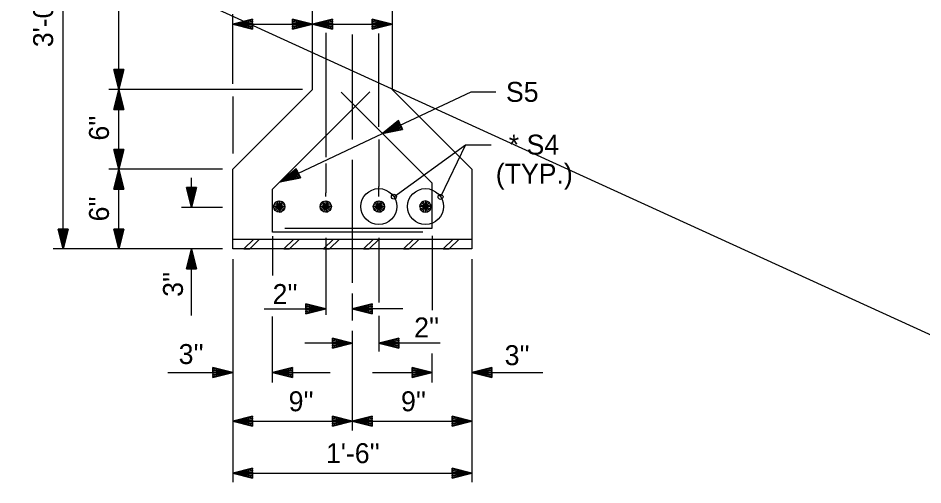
# Model space of a CAD drawing. Extents: x -25.6 to 34.8, y -0.7 to 26.3.
# Drawn here: x -6.28 to -0.6, y 14.91 to 17.84 of the extents above; entities that cross this region are included whole.
import ezdxf

# ---------------------------------------------------------------- set-up
doc = ezdxf.new("R2010")
doc.units = 0
for name, color, linetype in [('Dimension Lines', 7, 'Continuous'), ('Mis Center Lines', 7, 'Continuous'), ('Rebar Lines', 7, 'Continuous'), ('Structural Steel Lines', 7, 'Continuous'), ('Sup Concrete Girder Lines', 7, 'Continuous'), ('Text', 7, 'Continuous'), ('User Information Notes', 7, 'Continuous')]:
    doc.layers.add(name, color=color, linetype=linetype)

msp = doc.modelspace()

# ---------------------------------------------------------------- linework, layer by layer
at = {"layer": 'Dimension Lines'}
for p, q in [((-21.0838, 25.2416), (34.8391, -0.3329)), ((-5.9932, 16.3933), (-5.9932, 19.3933)), ((-5.6432, 17.3933), (-5.6432, 18.6433)), ((-4.9305, 17.4288), (-4.9305, 17.867)), ((-4.9305, 17.804), (-4.4305, 17.804)), ((-4.4305, 17.804), (-3.9305, 17.804)), ((-4.4936, 17.3933), (-5.7063, 17.3933)), ((-5.6432, 16.8933), (-5.6432, 17.3933)), ((-4.9305, 17.3504), (-4.9305, 16.9932)), ((-3.9199, 16.7214), (-3.4707, 17.0465)), ((-3.4707, 17.0465), (-3.6273, 16.7201)), ((-3.4707, 17.0465), (-3.3104, 17.0465)), ((-4.9936, 16.8933), (-5.7063, 16.8933)), ((-5.6432, 16.3933), (-5.6432, 16.8933)), ((-5.1889, 16.6537), (-5.1889, 16.84)), ((-4.9936, 16.6537), (-5.2519, 16.6537)), ((-4.6805, 16.4736), (-4.6805, 16.2273)), ((-4.3472, 16.4633), (-4.3472, 15.9794)), ((-4.0139, 16.4633), (-4.0139, 16.058)), ((-3.6805, 16.4761), (-3.6805, 16.0091)), ((-4.9936, 16.3933), (-6.0563, 16.3933)), ((-5.1889, 15.9754), (-5.1889, 16.3933)), ((-4.9305, 16.3303), (-4.9305, 14.9315)), ((-3.4305, 16.3303), (-3.4305, 14.9315)), ((-4.733, 16.017), (-4.3472, 16.017)), ((-3.8639, 16.017), (-4.1805, 16.017)), ((-4.6805, 15.5551), (-4.6805, 15.9698)), ((-4.0139, 15.9741), (-4.0139, 15.7506)), ((-4.1805, 15.8024), (-4.4779, 15.8024)), ((-3.6295, 15.8024), (-4.0139, 15.8024)), ((-3.6805, 15.5551), (-3.6805, 15.7367)), ((-5.3363, 15.619), (-4.9305, 15.619)), ((-4.6805, 15.619), (-4.3185, 15.619)), ((-4.0546, 15.619), (-3.6805, 15.619)), ((-3.4305, 15.619), (-2.9874, 15.619)), ((-4.9305, 15.3124), (-4.1805, 15.3124)), ((-4.1805, 15.3124), (-3.4305, 15.3124)), ((-4.9305, 14.987), (-3.4305, 14.987))]:
    msp.add_line(p, q, dxfattribs=at)
for points in [[(-4.8055, 17.804), (-4.8055, 17.7977), (-4.9305, 17.804), (-4.8055, 17.7915), (-4.8055, 17.7852), (-4.9305, 17.804), (-4.8055, 17.779), (-4.8055, 17.7727), (-4.9305, 17.804), (-4.8055, 17.8352), (-4.8055, 17.829), (-4.9305, 17.804), (-4.8055, 17.8227), (-4.8055, 17.8165), (-4.9305, 17.804), (-4.8055, 17.8102), (-4.8055, 17.7727), (-4.8055, 17.8352), (-4.9305, 17.804), (-4.8055, 17.7727)], [(-4.5555, 17.804), (-4.5555, 17.8102), (-4.4305, 17.804), (-4.5555, 17.8165), (-4.5555, 17.8227), (-4.4305, 17.804), (-4.5555, 17.829), (-4.5555, 17.8352), (-4.4305, 17.804), (-4.5555, 17.7727), (-4.5555, 17.779), (-4.4305, 17.804), (-4.5555, 17.7852), (-4.5555, 17.7915), (-4.4305, 17.804), (-4.5555, 17.7977), (-4.5555, 17.8352), (-4.5555, 17.7727), (-4.4305, 17.804), (-4.5555, 17.8352)], [(-4.3055, 17.804), (-4.3055, 17.7977), (-4.4305, 17.804), (-4.3055, 17.7915), (-4.3055, 17.7852), (-4.4305, 17.804), (-4.3055, 17.779), (-4.3055, 17.7727), (-4.4305, 17.804), (-4.3055, 17.8352), (-4.3055, 17.829), (-4.4305, 17.804), (-4.3055, 17.8227), (-4.3055, 17.8165), (-4.4305, 17.804), (-4.3055, 17.8102), (-4.3055, 17.7727), (-4.3055, 17.8352), (-4.4305, 17.804), (-4.3055, 17.7727)], [(-4.0555, 17.804), (-4.0555, 17.8102), (-3.9305, 17.804), (-4.0555, 17.8165), (-4.0555, 17.8227), (-3.9305, 17.804), (-4.0555, 17.829), (-4.0555, 17.8352), (-3.9305, 17.804), (-4.0555, 17.7727), (-4.0555, 17.779), (-3.9305, 17.804), (-4.0555, 17.7852), (-4.0555, 17.7915), (-3.9305, 17.804), (-4.0555, 17.7977), (-4.0555, 17.8352), (-4.0555, 17.7727), (-3.9305, 17.804), (-4.0555, 17.8352)], [(-5.6432, 17.5183), (-5.637, 17.5183), (-5.6432, 17.3933), (-5.6307, 17.5183), (-5.6245, 17.5183), (-5.6432, 17.3933), (-5.6182, 17.5183), (-5.612, 17.5183), (-5.6432, 17.3933), (-5.6745, 17.5183), (-5.6682, 17.5183), (-5.6432, 17.3933), (-5.662, 17.5183), (-5.6557, 17.5183), (-5.6432, 17.3933), (-5.6495, 17.5183), (-5.612, 17.5183), (-5.6745, 17.5183), (-5.6432, 17.3933), (-5.612, 17.5183)], [(-5.6432, 17.2683), (-5.6495, 17.2683), (-5.6432, 17.3933), (-5.6557, 17.2683), (-5.662, 17.2683), (-5.6432, 17.3933), (-5.6682, 17.2683), (-5.6745, 17.2683), (-5.6432, 17.3933), (-5.612, 17.2683), (-5.6182, 17.2683), (-5.6432, 17.3933), (-5.6245, 17.2683), (-5.6307, 17.2683), (-5.6432, 17.3933), (-5.637, 17.2683), (-5.6745, 17.2683), (-5.612, 17.2683), (-5.6432, 17.3933), (-5.6745, 17.2683)], [(-3.9917, 17.1171), (-3.436, 17.3787), (-3.2806, 17.3787)], [(-3.8787, 17.1703), (-3.8759, 17.1647), (-3.9917, 17.1171), (-3.8733, 17.159), (-3.8706, 17.1533), (-3.9917, 17.1171), (-3.868, 17.1477), (-3.8653, 17.142), (-3.9917, 17.1171), (-3.8919, 17.1986), (-3.8893, 17.1929), (-3.9917, 17.1171), (-3.8866, 17.1873), (-3.884, 17.1816), (-3.9917, 17.1171), (-3.8813, 17.176), (-3.8653, 17.142), (-3.8919, 17.1986), (-3.9917, 17.1171), (-3.8653, 17.142)], [(-4.6328, 16.8153), (-3.9917, 17.1171)], [(-5.6432, 17.0183), (-5.637, 17.0183), (-5.6432, 16.8933), (-5.6307, 17.0183), (-5.6245, 17.0183), (-5.6432, 16.8933), (-5.6182, 17.0183), (-5.612, 17.0183), (-5.6432, 16.8933), (-5.6745, 17.0183), (-5.6682, 17.0183), (-5.6432, 16.8933), (-5.662, 17.0183), (-5.6557, 17.0183), (-5.6432, 16.8933), (-5.6495, 17.0183), (-5.612, 17.0183), (-5.6745, 17.0183), (-5.6432, 16.8933), (-5.612, 17.0183)], [(-5.6432, 16.7683), (-5.6495, 16.7683), (-5.6432, 16.8933), (-5.6557, 16.7683), (-5.662, 16.7683), (-5.6432, 16.8933), (-5.6682, 16.7683), (-5.6745, 16.7683), (-5.6432, 16.8933), (-5.612, 16.7683), (-5.6182, 16.7683), (-5.6432, 16.8933), (-5.6245, 16.7683), (-5.6307, 16.7683), (-5.6432, 16.8933), (-5.637, 16.7683), (-5.6745, 16.7683), (-5.612, 16.7683), (-5.6432, 16.8933), (-5.6745, 16.7683)], [(-4.5197, 16.8686), (-4.517, 16.8629), (-4.6328, 16.8153), (-4.5143, 16.8573), (-4.5117, 16.8516), (-4.6328, 16.8153), (-4.509, 16.846), (-4.5064, 16.8403), (-4.6328, 16.8153), (-4.533, 16.8968), (-4.5303, 16.8912), (-4.6328, 16.8153), (-4.5277, 16.8855), (-4.525, 16.8799), (-4.6328, 16.8153), (-4.5224, 16.8742), (-4.5064, 16.8403), (-4.533, 16.8968), (-4.6328, 16.8153), (-4.5064, 16.8403)], [(-5.1889, 16.7787), (-5.1826, 16.7787), (-5.1889, 16.6537), (-5.1764, 16.7787), (-5.1701, 16.7787), (-5.1889, 16.6537), (-5.1639, 16.7787), (-5.1576, 16.7787), (-5.1889, 16.6537), (-5.2201, 16.7787), (-5.2139, 16.7787), (-5.1889, 16.6537), (-5.2076, 16.7787), (-5.2014, 16.7787), (-5.1889, 16.6537), (-5.1951, 16.7787), (-5.1576, 16.7787), (-5.2201, 16.7787), (-5.1889, 16.6537), (-5.1576, 16.7787)], [(-3.9199, 16.7214), (-3.9199, 16.7214), (-3.9199, 16.7214)], [(-5.9932, 16.5183), (-5.987, 16.5183), (-5.9932, 16.3933), (-5.9807, 16.5183), (-5.9745, 16.5183), (-5.9932, 16.3933), (-5.9682, 16.5183), (-5.962, 16.5183), (-5.9932, 16.3933), (-6.0245, 16.5183), (-6.0182, 16.5183), (-5.9932, 16.3933), (-6.012, 16.5183), (-6.0057, 16.5183), (-5.9932, 16.3933), (-5.9995, 16.5183), (-5.962, 16.5183), (-6.0245, 16.5183), (-5.9932, 16.3933), (-5.962, 16.5183)], [(-5.6432, 16.5183), (-5.637, 16.5183), (-5.6432, 16.3933), (-5.6307, 16.5183), (-5.6245, 16.5183), (-5.6432, 16.3933), (-5.6182, 16.5183), (-5.612, 16.5183), (-5.6432, 16.3933), (-5.6745, 16.5183), (-5.6682, 16.5183), (-5.6432, 16.3933), (-5.662, 16.5183), (-5.6557, 16.5183), (-5.6432, 16.3933), (-5.6495, 16.5183), (-5.612, 16.5183), (-5.6745, 16.5183), (-5.6432, 16.3933), (-5.612, 16.5183)], [(-5.1889, 16.2683), (-5.1951, 16.2683), (-5.1889, 16.3933), (-5.2014, 16.2683), (-5.2076, 16.2683), (-5.1889, 16.3933), (-5.2139, 16.2683), (-5.2201, 16.2683), (-5.1889, 16.3933), (-5.1576, 16.2683), (-5.1639, 16.2683), (-5.1889, 16.3933), (-5.1701, 16.2683), (-5.1764, 16.2683), (-5.1889, 16.3933), (-5.1826, 16.2683), (-5.2201, 16.2683), (-5.1576, 16.2683), (-5.1889, 16.3933), (-5.2201, 16.2683)], [(-4.4722, 16.017), (-4.4722, 16.0232), (-4.3472, 16.017), (-4.4722, 16.0295), (-4.4722, 16.0357), (-4.3472, 16.017), (-4.4722, 16.042), (-4.4722, 16.0482), (-4.3472, 16.017), (-4.4722, 15.9857), (-4.4722, 15.992), (-4.3472, 16.017), (-4.4722, 15.9982), (-4.4722, 16.0045), (-4.3472, 16.017), (-4.4722, 16.0107), (-4.4722, 16.0482), (-4.4722, 15.9857), (-4.3472, 16.017), (-4.4722, 16.0482)], [(-4.0555, 16.017), (-4.0555, 16.0107), (-4.1805, 16.017), (-4.0555, 16.0045), (-4.0555, 15.9982), (-4.1805, 16.017), (-4.0555, 15.992), (-4.0555, 15.9857), (-4.1805, 16.017), (-4.0555, 16.0482), (-4.0555, 16.042), (-4.1805, 16.017), (-4.0555, 16.0357), (-4.0555, 16.0295), (-4.1805, 16.017), (-4.0555, 16.0232), (-4.0555, 15.9857), (-4.0555, 16.0482), (-4.1805, 16.017), (-4.0555, 15.9857)], [(-4.3055, 15.8024), (-4.3055, 15.8086), (-4.1805, 15.8024), (-4.3055, 15.8149), (-4.3055, 15.8211), (-4.1805, 15.8024), (-4.3055, 15.8274), (-4.3055, 15.8336), (-4.1805, 15.8024), (-4.3055, 15.7711), (-4.3055, 15.7774), (-4.1805, 15.8024), (-4.3055, 15.7836), (-4.3055, 15.7899), (-4.1805, 15.8024), (-4.3055, 15.7961), (-4.3055, 15.8336), (-4.3055, 15.7711), (-4.1805, 15.8024), (-4.3055, 15.8336)], [(-3.8889, 15.8024), (-3.8889, 15.7961), (-4.0139, 15.8024), (-3.8889, 15.7899), (-3.8889, 15.7836), (-4.0139, 15.8024), (-3.8889, 15.7774), (-3.8889, 15.7711), (-4.0139, 15.8024), (-3.8889, 15.8336), (-3.8889, 15.8274), (-4.0139, 15.8024), (-3.8889, 15.8211), (-3.8889, 15.8149), (-4.0139, 15.8024), (-3.8889, 15.8086), (-3.8889, 15.7711), (-3.8889, 15.8336), (-4.0139, 15.8024), (-3.8889, 15.7711)], [(-5.0555, 15.619), (-5.0555, 15.6252), (-4.9305, 15.619), (-5.0555, 15.6315), (-5.0555, 15.6377), (-4.9305, 15.619), (-5.0555, 15.644), (-5.0555, 15.6502), (-4.9305, 15.619), (-5.0555, 15.5877), (-5.0555, 15.594), (-4.9305, 15.619), (-5.0555, 15.6002), (-5.0555, 15.6065), (-4.9305, 15.619), (-5.0555, 15.6127), (-5.0555, 15.6502), (-5.0555, 15.5877), (-4.9305, 15.619), (-5.0555, 15.6502)], [(-4.5555, 15.619), (-4.5555, 15.6127), (-4.6805, 15.619), (-4.5555, 15.6065), (-4.5555, 15.6002), (-4.6805, 15.619), (-4.5555, 15.594), (-4.5555, 15.5877), (-4.6805, 15.619), (-4.5555, 15.6502), (-4.5555, 15.644), (-4.6805, 15.619), (-4.5555, 15.6377), (-4.5555, 15.6315), (-4.6805, 15.619), (-4.5555, 15.6252), (-4.5555, 15.5877), (-4.5555, 15.6502), (-4.6805, 15.619), (-4.5555, 15.5877)], [(-3.8055, 15.619), (-3.8055, 15.6252), (-3.6805, 15.619), (-3.8055, 15.6315), (-3.8055, 15.6377), (-3.6805, 15.619), (-3.8055, 15.644), (-3.8055, 15.6502), (-3.6805, 15.619), (-3.8055, 15.5877), (-3.8055, 15.594), (-3.6805, 15.619), (-3.8055, 15.6002), (-3.8055, 15.6065), (-3.6805, 15.619), (-3.8055, 15.6127), (-3.8055, 15.6502), (-3.8055, 15.5877), (-3.6805, 15.619), (-3.8055, 15.6502)], [(-3.3055, 15.619), (-3.3055, 15.6127), (-3.4305, 15.619), (-3.3055, 15.6065), (-3.3055, 15.6002), (-3.4305, 15.619), (-3.3055, 15.594), (-3.3055, 15.5877), (-3.4305, 15.619), (-3.3055, 15.6502), (-3.3055, 15.644), (-3.4305, 15.619), (-3.3055, 15.6377), (-3.3055, 15.6315), (-3.4305, 15.619), (-3.3055, 15.6252), (-3.3055, 15.5877), (-3.3055, 15.6502), (-3.4305, 15.619), (-3.3055, 15.5877)], [(-4.8055, 15.3124), (-4.8055, 15.3062), (-4.9305, 15.3124), (-4.8055, 15.2999), (-4.8055, 15.2937), (-4.9305, 15.3124), (-4.8055, 15.2874), (-4.8055, 15.2812), (-4.9305, 15.3124), (-4.8055, 15.3437), (-4.8055, 15.3374), (-4.9305, 15.3124), (-4.8055, 15.3312), (-4.8055, 15.3249), (-4.9305, 15.3124), (-4.8055, 15.3187), (-4.8055, 15.2812), (-4.8055, 15.3437), (-4.9305, 15.3124), (-4.8055, 15.2812)], [(-4.3055, 15.3124), (-4.3055, 15.3187), (-4.1805, 15.3124), (-4.3055, 15.3249), (-4.3055, 15.3312), (-4.1805, 15.3124), (-4.3055, 15.3374), (-4.3055, 15.3437), (-4.1805, 15.3124), (-4.3055, 15.2812), (-4.3055, 15.2874), (-4.1805, 15.3124), (-4.3055, 15.2937), (-4.3055, 15.2999), (-4.1805, 15.3124), (-4.3055, 15.3062), (-4.3055, 15.3437), (-4.3055, 15.2812), (-4.1805, 15.3124), (-4.3055, 15.3437)], [(-4.0555, 15.3124), (-4.0555, 15.3062), (-4.1805, 15.3124), (-4.0555, 15.2999), (-4.0555, 15.2937), (-4.1805, 15.3124), (-4.0555, 15.2874), (-4.0555, 15.2812), (-4.1805, 15.3124), (-4.0555, 15.3437), (-4.0555, 15.3374), (-4.1805, 15.3124), (-4.0555, 15.3312), (-4.0555, 15.3249), (-4.1805, 15.3124), (-4.0555, 15.3187), (-4.0555, 15.2812), (-4.0555, 15.3437), (-4.1805, 15.3124), (-4.0555, 15.2812)], [(-3.5555, 15.3124), (-3.5555, 15.3187), (-3.4305, 15.3124), (-3.5555, 15.3249), (-3.5555, 15.3312), (-3.4305, 15.3124), (-3.5555, 15.3374), (-3.5555, 15.3437), (-3.4305, 15.3124), (-3.5555, 15.2812), (-3.5555, 15.2874), (-3.4305, 15.3124), (-3.5555, 15.2937), (-3.5555, 15.2999), (-3.4305, 15.3124), (-3.5555, 15.3062), (-3.5555, 15.3437), (-3.5555, 15.2812), (-3.4305, 15.3124), (-3.5555, 15.3437)], [(-4.8055, 14.987), (-4.8055, 14.9808), (-4.9305, 14.987), (-4.8055, 14.9745), (-4.8055, 14.9683), (-4.9305, 14.987), (-4.8055, 14.962), (-4.8055, 14.9558), (-4.9305, 14.987), (-4.8055, 15.0183), (-4.8055, 15.012), (-4.9305, 14.987), (-4.8055, 15.0058), (-4.8055, 14.9995), (-4.9305, 14.987), (-4.8055, 14.9933), (-4.8055, 14.9558), (-4.8055, 15.0183), (-4.9305, 14.987), (-4.8055, 14.9558)], [(-3.5555, 14.987), (-3.5555, 14.9933), (-3.4305, 14.987), (-3.5555, 14.9995), (-3.5555, 15.0058), (-3.4305, 14.987), (-3.5555, 15.012), (-3.5555, 15.0183), (-3.4305, 14.987), (-3.5555, 14.9558), (-3.5555, 14.962), (-3.4305, 14.987), (-3.5555, 14.9683), (-3.5555, 14.9745), (-3.4305, 14.987), (-3.5555, 14.9808), (-3.5555, 15.0183), (-3.5555, 14.9558), (-3.4305, 14.987), (-3.5555, 15.0183)]]:
    msp.add_lwpolyline(points, dxfattribs=at)
for centre, radius in [((-4.0139, 16.6592), 0.1128), ((-3.9199, 16.7214), 0.0154), ((-3.7222, 16.6592), 0.1128), ((-3.6273, 16.7201), 0.0154)]:
    msp.add_circle(centre, radius, dxfattribs=at)
at = {"layer": 'Mis Center Lines'}
for p, q in [((-4.1805, 17.738), (-4.1805, 17.0801)), ((-4.1805, 16.9534), (-4.1805, 16.1808)), ((-4.1805, 16.1144), (-4.1805, 15.9454)), ((-4.1805, 15.879), (-4.1805, 15.2553))]:
    msp.add_line(p, q, dxfattribs=at)
at = {"layer": 'Rebar Lines'}
for p, q in [((-4.3471, 17.7483), (-4.3471, 16.9686)), ((-4.0138, 17.1597), (-4.0138, 17.744)), ((-4.0138, 17.0799), (-4.0138, 16.7857)), ((-4.3471, 16.929), (-4.3471, 16.7449)), ((-4.3471, 16.7217), (-4.3471, 16.7449)), ((-4.0138, 16.7217), (-4.0138, 16.7857))]:
    msp.add_line(p, q, dxfattribs=at)
for points in [[(-4.0699, 17.3781), (-4.6805, 16.7676)], [(-3.6805, 16.8059), (-4.2506, 17.3759)], [(-4.6043, 16.5242), (-3.6805, 16.5242), (-3.6805, 16.8059)], [(-3.7389, 16.4992), (-4.6805, 16.4992), (-4.6805, 16.7676)], [(-4.6389, 16.6944), (-4.6254, 16.6917), (-4.614, 16.6841), (-4.6063, 16.6727), (-4.6037, 16.6592), (-4.6063, 16.6457), (-4.614, 16.6343), (-4.6254, 16.6267), (-4.6389, 16.624), (-4.6523, 16.6267), (-4.6638, 16.6343), (-4.6714, 16.6457), (-4.6741, 16.6592), (-4.6714, 16.6727), (-4.6638, 16.6841), (-4.6524, 16.6917), (-4.6389, 16.6944), (-4.6389, 16.6592), (-4.6389, 16.624), (-4.6254, 16.6267), (-4.6389, 16.6592), (-4.614, 16.6343), (-4.6063, 16.6457), (-4.6389, 16.6592), (-4.6037, 16.6592), (-4.6063, 16.6727), (-4.6389, 16.6592), (-4.614, 16.6841), (-4.6254, 16.6917), (-4.6389, 16.6592), (-4.6524, 16.6917), (-4.6638, 16.6841), (-4.6389, 16.6592), (-4.6714, 16.6727), (-4.6741, 16.6592), (-4.6389, 16.6592), (-4.6714, 16.6457), (-4.6638, 16.6343), (-4.6389, 16.6592), (-4.6523, 16.6267)], [(-4.3472, 16.6944), (-4.3338, 16.6917), (-4.3223, 16.6841), (-4.3146, 16.6727), (-4.312, 16.6592), (-4.3146, 16.6457), (-4.3223, 16.6343), (-4.3337, 16.6267), (-4.3472, 16.624), (-4.3606, 16.6267), (-4.3721, 16.6343), (-4.3797, 16.6457), (-4.3825, 16.6592), (-4.3797, 16.6727), (-4.3721, 16.6841), (-4.3607, 16.6917), (-4.3472, 16.6944), (-4.3472, 16.6592), (-4.3472, 16.624), (-4.3337, 16.6267), (-4.3472, 16.6592), (-4.3223, 16.6343), (-4.3146, 16.6457), (-4.3472, 16.6592), (-4.312, 16.6592), (-4.3146, 16.6727), (-4.3472, 16.6592), (-4.3223, 16.6841), (-4.3338, 16.6917), (-4.3472, 16.6592), (-4.3607, 16.6917), (-4.3721, 16.6841), (-4.3472, 16.6592), (-4.3797, 16.6727), (-4.3825, 16.6592), (-4.3472, 16.6592), (-4.3797, 16.6457), (-4.3721, 16.6343), (-4.3472, 16.6592), (-4.3606, 16.6267)], [(-4.0139, 16.6944), (-4.0004, 16.6917), (-3.989, 16.6841), (-3.9813, 16.6727), (-3.9787, 16.6592), (-3.9813, 16.6457), (-3.989, 16.6343), (-4.0004, 16.6267), (-4.0139, 16.624), (-4.0273, 16.6267), (-4.0388, 16.6343), (-4.0464, 16.6457), (-4.0491, 16.6592), (-4.0464, 16.6727), (-4.0388, 16.6841), (-4.0274, 16.6917), (-4.0139, 16.6944), (-4.0139, 16.6592), (-4.0139, 16.624), (-4.0004, 16.6267), (-4.0139, 16.6592), (-3.989, 16.6343), (-3.9813, 16.6457), (-4.0139, 16.6592), (-3.9787, 16.6592), (-3.9813, 16.6727), (-4.0139, 16.6592), (-3.989, 16.6841), (-4.0004, 16.6917), (-4.0139, 16.6592), (-4.0274, 16.6917), (-4.0388, 16.6841), (-4.0139, 16.6592), (-4.0464, 16.6727), (-4.0491, 16.6592), (-4.0139, 16.6592), (-4.0464, 16.6457), (-4.0388, 16.6343), (-4.0139, 16.6592), (-4.0273, 16.6267)], [(-3.7222, 16.6944), (-3.7356, 16.6917), (-3.7471, 16.6841), (-3.7547, 16.6727), (-3.7574, 16.6592), (-3.7547, 16.6457), (-3.7471, 16.6343), (-3.7357, 16.6267), (-3.7222, 16.624), (-3.7088, 16.6267), (-3.6973, 16.6343), (-3.6896, 16.6457), (-3.6869, 16.6592), (-3.6896, 16.6727), (-3.6972, 16.6841), (-3.7087, 16.6917), (-3.7222, 16.6944), (-3.7222, 16.6592), (-3.7222, 16.624), (-3.7357, 16.6267), (-3.7222, 16.6592), (-3.7471, 16.6343), (-3.7547, 16.6457), (-3.7222, 16.6592), (-3.7574, 16.6592), (-3.7547, 16.6727), (-3.7222, 16.6592), (-3.7471, 16.6841), (-3.7356, 16.6917), (-3.7222, 16.6592), (-3.7087, 16.6917), (-3.6972, 16.6841), (-3.7222, 16.6592), (-3.6896, 16.6727), (-3.6869, 16.6592), (-3.7222, 16.6592), (-3.6896, 16.6457), (-3.6973, 16.6343), (-3.7222, 16.6592), (-3.7088, 16.6267)]]:
    msp.add_lwpolyline(points, dxfattribs=at)
at = {"layer": 'Structural Steel Lines'}
msp.add_line((-4.9305, 16.4558), (-3.4305, 16.4558), dxfattribs=at)
msp.add_lwpolyline([(-4.798, 16.4558), (-4.8605, 16.3933), (-4.824, 16.3933), (-4.7615, 16.4558), (-4.548, 16.4558), (-4.6105, 16.3933), (-4.574, 16.3933), (-4.5115, 16.4558), (-4.298, 16.4558), (-4.3605, 16.3933), (-4.324, 16.3933), (-4.2615, 16.4558), (-4.048, 16.4558), (-4.1105, 16.3933), (-4.074, 16.3933), (-4.0115, 16.4558), (-3.798, 16.4558), (-3.8605, 16.3933), (-3.824, 16.3933), (-3.7615, 16.4558), (-3.548, 16.4558), (-3.6105, 16.3933), (-3.574, 16.3933), (-3.5115, 16.4558)], dxfattribs=at)
at = {"layer": 'Sup Concrete Girder Lines'}
msp.add_lwpolyline([(-4.1805, 19.3933), (-3.6805, 19.3933), (-3.6805, 18.8933), (-3.9305, 18.6433), (-3.9305, 17.3933), (-3.4305, 16.8933), (-3.4305, 16.3933), (-4.1805, 16.3933), (-4.9305, 16.3933), (-4.9305, 16.8933), (-4.4305, 17.3933), (-4.4305, 18.6433), (-4.6805, 18.8933), (-4.6805, 19.3933), (-4.1805, 19.3933)], dxfattribs=at)
at = {"layer": 'User Information Notes'}
msp.add_line((-4.9305, 16.3933), (-4.9305, 16.3933), dxfattribs=at)

# ---------------------------------------------------------------- texts
at = {"layer": 'Text'}
for s, p in [("3'-0''", (-6.0562, 17.659)), ("6''", (-5.7062, 17.0733)), ("6''", (-5.7062, 16.5663)), ("3''", (-5.2424, 16.0932))]:
    msp.add_text(s, height=0.125, rotation=90, dxfattribs=at).set_placement(p)
for s, p in [('S5', (-3.2176, 17.3162)), ('* S4', (-3.2001, 16.9854)), ('(TYP.)', (-3.2814, 16.8024)), ("2''", (-4.6804, 16.0482)), ("2''", (-3.7931, 15.8386)), ("3''", (-5.269, 15.6718)), ("3''", (-3.2258, 15.6647)), ("9''", (-4.5797, 15.3754)), ("9''", (-3.8754, 15.3754)), ("1'-6''", (-4.3457, 15.05))]:
    msp.add_text(s, height=0.125, dxfattribs=at).set_placement(p)

doc.saveas('drawing.dxf')
